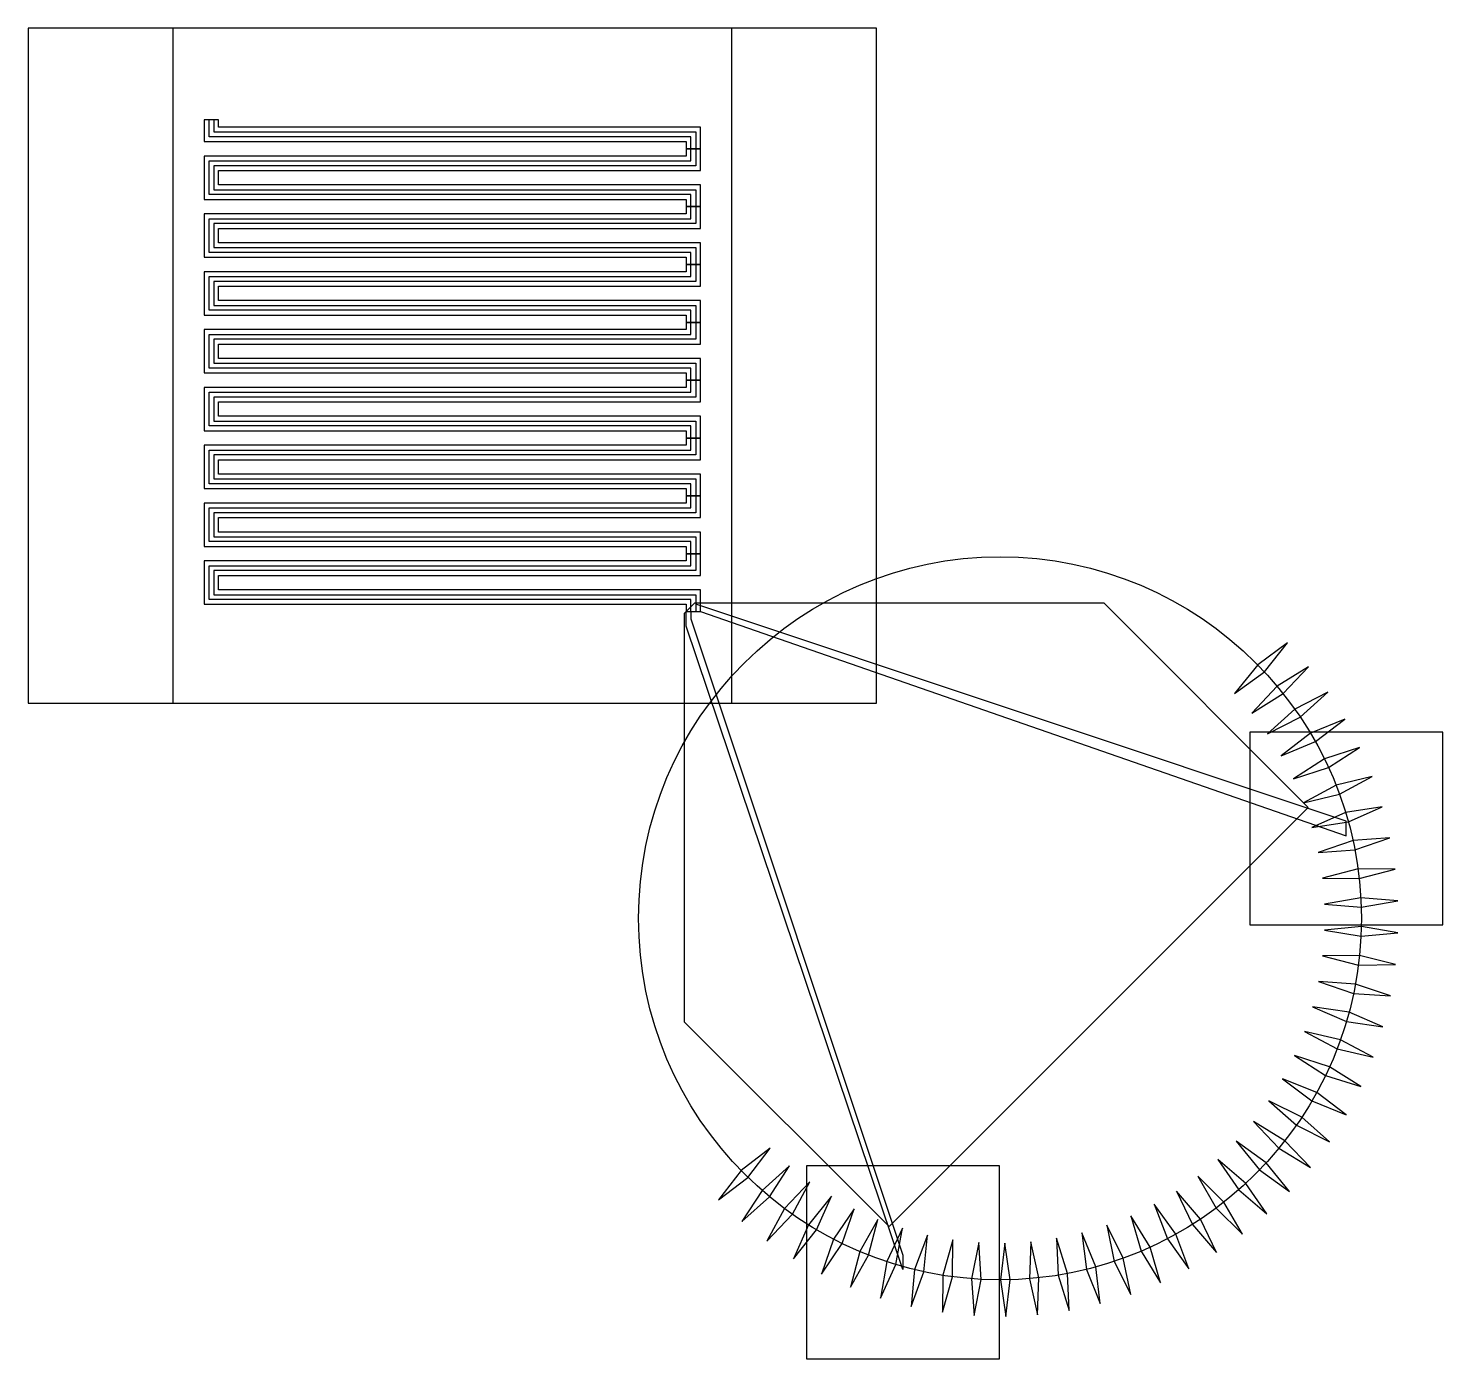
# Model space of a CAD drawing. Extents: x -8.8 to 20.6, y -20.6 to 7.
import ezdxf

# ---------------------------------------------------------------- set-up
doc = ezdxf.new("R2010")
doc.units = 0

msp = doc.modelspace()

# ---------------------------------------------------------------- linework, layer by layer
at = {"layer": 'cure'}
msp.add_lwpolyline([(-5.8, -7), (5.8, -7), (5.8, 7), (-5.8, 7)], close=True, dxfattribs=at)
at = {"layer": 'M1_LD'}
msp.add_circle((11.364, -11.464), 7.5, dxfattribs=at)
at = {"layer": 'M1_Neg'}
for points in [[(-5.15, 5.1), (-5.15, 4.65), (4.85, 4.65), (4.85, 4.5), (5.15, 4.5), (5.15, 4.95), (-4.85, 4.95), (-4.85, 5.1)], [(4.85, 4.5), (4.85, 4.35), (-5.15, 4.35), (-5.15, 3.45), (4.85, 3.45), (4.85, 3.3), (5.15, 3.3), (5.15, 3.75), (-4.85, 3.75), (-4.85, 4.05), (5.15, 4.05), (5.15, 4.5)], [(4.85, 3.3), (4.85, 3.15), (-5.15, 3.15), (-5.15, 2.25), (4.85, 2.25), (4.85, 2.1), (5.15, 2.1), (5.15, 2.55), (-4.85, 2.55), (-4.85, 2.85), (5.15, 2.85), (5.15, 3.3)], [(4.85, 2.1), (4.85, 1.95), (-5.15, 1.95), (-5.15, 1.05), (4.85, 1.05), (4.85, 0.9), (5.15, 0.9), (5.15, 1.35), (-4.85, 1.35), (-4.85, 1.65), (5.15, 1.65), (5.15, 2.1)], [(4.85, 0.9), (4.85, 0.75), (-5.15, 0.75), (-5.15, -0.15), (4.85, -0.15), (4.85, -0.3), (5.15, -0.3), (5.15, 0.15), (-4.85, 0.15), (-4.85, 0.45), (5.15, 0.45), (5.15, 0.9)], [(4.85, -0.3), (4.85, -0.45), (-5.15, -0.45), (-5.15, -1.35), (4.85, -1.35), (4.85, -1.5), (5.15, -1.5), (5.15, -1.05), (-4.85, -1.05), (-4.85, -0.75), (5.15, -0.75), (5.15, -0.3)], [(4.85, -1.5), (4.85, -1.65), (-5.15, -1.65), (-5.15, -2.55), (4.85, -2.55), (4.85, -2.7), (5.15, -2.7), (5.15, -2.25), (-4.85, -2.25), (-4.85, -1.95), (5.15, -1.95), (5.15, -1.5)], [(4.85, -2.7), (4.85, -2.85), (-5.15, -2.85), (-5.15, -3.75), (4.85, -3.75), (4.85, -3.9), (5.15, -3.9), (5.15, -3.45), (-4.85, -3.45), (-4.85, -3.15), (5.15, -3.15), (5.15, -2.7)], [(4.85, -3.9), (4.85, -4.05), (-5.15, -4.05), (-5.15, -4.95), (4.85, -4.95), (4.85, -5.1), (5.15, -5.1), (5.15, -4.65), (-4.85, -4.65), (-4.85, -4.35), (5.15, -4.35), (5.15, -3.9)], [(5.0311, -4.9189), (13.5163, -4.9189), (17.759, -9.1616), (9.0616, -17.859), (4.8189, -13.6163), (4.8189, -5.1311)]]:
    msp.add_lwpolyline(points, close=True, dxfattribs=at)
at = {"layer": 'M1_Pos_holes'}
for points in [[(16.7114, -6.2042), (16.232, -6.8018), (16.8497, -6.3486), (17.3291, -5.751)], [(17.1146, -6.6483), (16.589, -7.2057), (17.2409, -6.8034), (17.7666, -6.246)], [(17.481, -7.1233), (16.9125, -7.6369), (17.5946, -7.2879), (18.1631, -6.7743)], [(17.8084, -7.626), (17.2006, -8.0925), (17.9084, -7.7992), (18.5161, -7.3327)], [(18.0945, -8.1533), (17.4514, -8.5698), (18.1803, -8.3339), (18.8234, -7.9175)], [(18.3375, -8.7018), (17.6632, -9.0655), (18.4087, -8.8887), (19.0829, -8.5249)], [(18.5359, -9.2679), (17.8347, -9.5766), (18.5919, -9.4599), (19.2931, -9.1512)], [(18.6885, -9.848), (17.9649, -10.0997), (18.729, -10.0439), (19.4526, -9.7922)], [(18.7942, -10.4386), (18.0528, -10.6316), (18.8189, -10.637), (19.5603, -10.444)], [(18.8524, -11.0356), (18.0979, -11.1688), (18.8611, -11.2354), (19.6156, -11.1023)], [(18.8627, -11.6354), (18.1, -11.7079), (18.8554, -11.8353), (19.6181, -11.7628)], [(18.825, -12.2341), (18.0589, -12.2454), (18.8018, -12.4328), (19.5678, -12.4215)], [(18.7396, -12.8279), (17.9751, -12.7779), (18.7006, -13.0241), (19.4651, -13.0741)], [(18.607, -13.413), (17.8489, -13.3021), (18.5524, -13.6054), (19.3105, -13.7163)], [(18.4281, -13.9856), (17.6813, -13.8144), (18.3583, -14.173), (19.1051, -14.3442)], [(18.204, -14.542), (17.4733, -14.3117), (18.1195, -14.7233), (18.8502, -14.9536)], [(17.9361, -15.0788), (17.2261, -14.7909), (17.8374, -15.2527), (18.5473, -15.5407)], [(17.6262, -15.5924), (16.9415, -15.2487), (17.5139, -15.7579), (18.1986, -16.1017)], [(17.2762, -16.0797), (16.6212, -15.6823), (17.1511, -16.2357), (17.8061, -16.633)], [(16.8885, -16.5374), (16.2673, -16.089), (16.7512, -16.6829), (17.3724, -17.1313)], [(6.1314, -16.838), (6.5978, -16.2302), (5.9899, -16.6966), (5.5236, -17.3044)], [(6.5776, -17.2389), (6.9939, -16.5958), (6.4253, -17.1093), (6.009, -17.7524)], [(16.4654, -16.9627), (15.882, -16.466), (16.3169, -17.0967), (16.9003, -17.5934)], [(7.0544, -17.603), (7.418, -16.9286), (6.8922, -17.4859), (6.5286, -18.1602)], [(16.0096, -17.3528), (15.4678, -16.8111), (15.851, -17.4745), (16.3927, -18.0162)], [(7.5588, -17.9277), (7.8673, -17.2265), (7.3878, -17.824), (7.0792, -18.5252)], [(15.5242, -17.7052), (15.0274, -17.1219), (15.3563, -17.8139), (15.853, -18.3971)], [(8.0875, -18.2112), (8.339, -17.4875), (7.9088, -18.1214), (7.6572, -18.8451)], [(15.0121, -18.0177), (14.5635, -17.3966), (14.8361, -18.1126), (15.2846, -18.7337)], [(8.6372, -18.4514), (8.83, -17.71), (8.4518, -18.3762), (8.259, -19.1177)], [(9.2043, -18.647), (9.3373, -17.8925), (9.0135, -18.5868), (8.8805, -19.3413)], [(13.9214, -18.5152), (13.5775, -17.8306), (13.7325, -18.5809), (14.0763, -19.2655)], [(14.4767, -18.2883), (14.0792, -17.6333), (14.2936, -18.3688), (14.6911, -19.0238)], [(9.7852, -18.7966), (9.8575, -18.0339), (9.5903, -18.7519), (9.518, -19.5146)], [(10.3763, -18.8993), (10.3874, -18.1333), (10.1784, -18.8703), (10.1673, -19.6364)], [(10.9736, -18.9545), (10.9235, -18.19), (10.774, -18.9414), (10.8242, -19.7059)], [(12.172, -18.921), (12.0007, -18.1742), (11.9729, -18.9399), (12.1442, -19.6866)], [(12.7653, -18.8326), (12.5349, -18.1019), (12.5684, -18.8673), (12.7988, -19.598)], [(13.3497, -18.697), (13.0616, -17.9871), (13.1561, -18.7474), (13.4442, -19.4573)], [(11.5735, -18.9617), (11.4624, -18.2037), (11.3735, -18.9646), (11.4846, -19.7227)]]:
    msp.add_lwpolyline(points, close=True, dxfattribs=at)
at = {"layer": 'M2_undercutMsk'}
msp.add_lwpolyline([(-8.8, -7), (8.8, -7), (8.8, 7), (-8.8, 7)], close=True, dxfattribs=at)
at = {"layer": 'metal'}
for points in [[(-5.15, 5.1), (-5.15, 4.65), (4.85, 4.65), (4.85, 4.5), (4.95, 4.5), (4.95, 4.75), (-5.05, 4.75), (-5.05, 5.1)], [(-4.95, 5.1), (-4.95, 4.85), (5.05, 4.85), (5.05, 4.5), (5.15, 4.5), (5.15, 4.95), (-4.85, 4.95), (-4.85, 5.1)], [(4.85, 4.5), (4.85, 4.35), (-5.15, 4.35), (-5.15, 3.45), (4.85, 3.45), (4.85, 3.3), (4.95, 3.3), (4.95, 3.55), (-5.05, 3.55), (-5.05, 4.25), (4.95, 4.25), (4.95, 4.5)], [(5.05, 4.5), (5.05, 4.15), (-4.95, 4.15), (-4.95, 3.65), (5.05, 3.65), (5.05, 3.3), (5.15, 3.3), (5.15, 3.75), (-4.85, 3.75), (-4.85, 4.05), (5.15, 4.05), (5.15, 4.5)], [(4.85, 3.3), (4.85, 3.15), (-5.15, 3.15), (-5.15, 2.25), (4.85, 2.25), (4.85, 2.1), (4.95, 2.1), (4.95, 2.35), (-5.05, 2.35), (-5.05, 3.05), (4.95, 3.05), (4.95, 3.3)], [(5.05, 3.3), (5.05, 2.95), (-4.95, 2.95), (-4.95, 2.45), (5.05, 2.45), (5.05, 2.1), (5.15, 2.1), (5.15, 2.55), (-4.85, 2.55), (-4.85, 2.85), (5.15, 2.85), (5.15, 3.3)], [(4.85, 2.1), (4.85, 1.95), (-5.15, 1.95), (-5.15, 1.05), (4.85, 1.05), (4.85, 0.9), (4.95, 0.9), (4.95, 1.15), (-5.05, 1.15), (-5.05, 1.85), (4.95, 1.85), (4.95, 2.1)], [(5.05, 2.1), (5.05, 1.75), (-4.95, 1.75), (-4.95, 1.25), (5.05, 1.25), (5.05, 0.9), (5.15, 0.9), (5.15, 1.35), (-4.85, 1.35), (-4.85, 1.65), (5.15, 1.65), (5.15, 2.1)], [(4.85, 0.9), (4.85, 0.75), (-5.15, 0.75), (-5.15, -0.15), (4.85, -0.15), (4.85, -0.3), (4.95, -0.3), (4.95, -0.05), (-5.05, -0.05), (-5.05, 0.65), (4.95, 0.65), (4.95, 0.9)], [(5.05, 0.9), (5.05, 0.55), (-4.95, 0.55), (-4.95, 0.05), (5.05, 0.05), (5.05, -0.3), (5.15, -0.3), (5.15, 0.15), (-4.85, 0.15), (-4.85, 0.45), (5.15, 0.45), (5.15, 0.9)], [(4.85, -0.3), (4.85, -0.45), (-5.15, -0.45), (-5.15, -1.35), (4.85, -1.35), (4.85, -1.5), (4.95, -1.5), (4.95, -1.25), (-5.05, -1.25), (-5.05, -0.55), (4.95, -0.55), (4.95, -0.3)], [(5.05, -0.3), (5.05, -0.65), (-4.95, -0.65), (-4.95, -1.15), (5.05, -1.15), (5.05, -1.5), (5.15, -1.5), (5.15, -1.05), (-4.85, -1.05), (-4.85, -0.75), (5.15, -0.75), (5.15, -0.3)], [(4.85, -1.5), (4.85, -1.65), (-5.15, -1.65), (-5.15, -2.55), (4.85, -2.55), (4.85, -2.7), (4.95, -2.7), (4.95, -2.45), (-5.05, -2.45), (-5.05, -1.75), (4.95, -1.75), (4.95, -1.5)], [(5.05, -1.5), (5.05, -1.85), (-4.95, -1.85), (-4.95, -2.35), (5.05, -2.35), (5.05, -2.7), (5.15, -2.7), (5.15, -2.25), (-4.85, -2.25), (-4.85, -1.95), (5.15, -1.95), (5.15, -1.5)], [(4.85, -2.7), (4.85, -2.85), (-5.15, -2.85), (-5.15, -3.75), (4.85, -3.75), (4.85, -3.9), (4.95, -3.9), (4.95, -3.65), (-5.05, -3.65), (-5.05, -2.95), (4.95, -2.95), (4.95, -2.7)], [(5.05, -2.7), (5.05, -3.05), (-4.95, -3.05), (-4.95, -3.55), (5.05, -3.55), (5.05, -3.9), (5.15, -3.9), (5.15, -3.45), (-4.85, -3.45), (-4.85, -3.15), (5.15, -3.15), (5.15, -2.7)], [(4.85, -3.9), (4.85, -4.05), (-5.15, -4.05), (-5.15, -4.95), (4.85, -4.95), (4.85, -5.1), (4.95, -5.1), (4.95, -4.85), (-5.05, -4.85), (-5.05, -4.15), (4.95, -4.15), (4.95, -3.9)], [(5.05, -3.9), (5.05, -4.25), (-4.95, -4.25), (-4.95, -4.75), (5.05, -4.75), (5.05, -5.1), (5.15, -5.1), (5.15, -4.65), (-4.85, -4.65), (-4.85, -4.35), (5.15, -4.35), (5.15, -3.9)], [(5.05, -4.95), (5.05, -5.1), (5.15, -5.1), (18.55, -9.75), (18.55, -9.45)], [(4.85, -5.4), (4.85, -5.1), (4.95, -5.1), (4.95, -5.25), (9.35, -18.45), (9.35, -18.75)], [(16.55, -11.6), (20.55, -11.6), (20.55, -7.6), (16.55, -7.6)], [(7.35, -20.6), (11.35, -20.6), (11.35, -16.6), (7.35, -16.6)]]:
    msp.add_lwpolyline(points, close=True, dxfattribs=at)
at = {"layer": 'metal_BB'}
for points in [[(16.55, -11.6), (20.55, -11.6), (20.55, -7.6), (16.55, -7.6)], [(7.35, -20.6), (11.35, -20.6), (11.35, -16.6), (7.35, -16.6)]]:
    msp.add_lwpolyline(points, close=True, dxfattribs=at)

doc.saveas('drawing.dxf')
